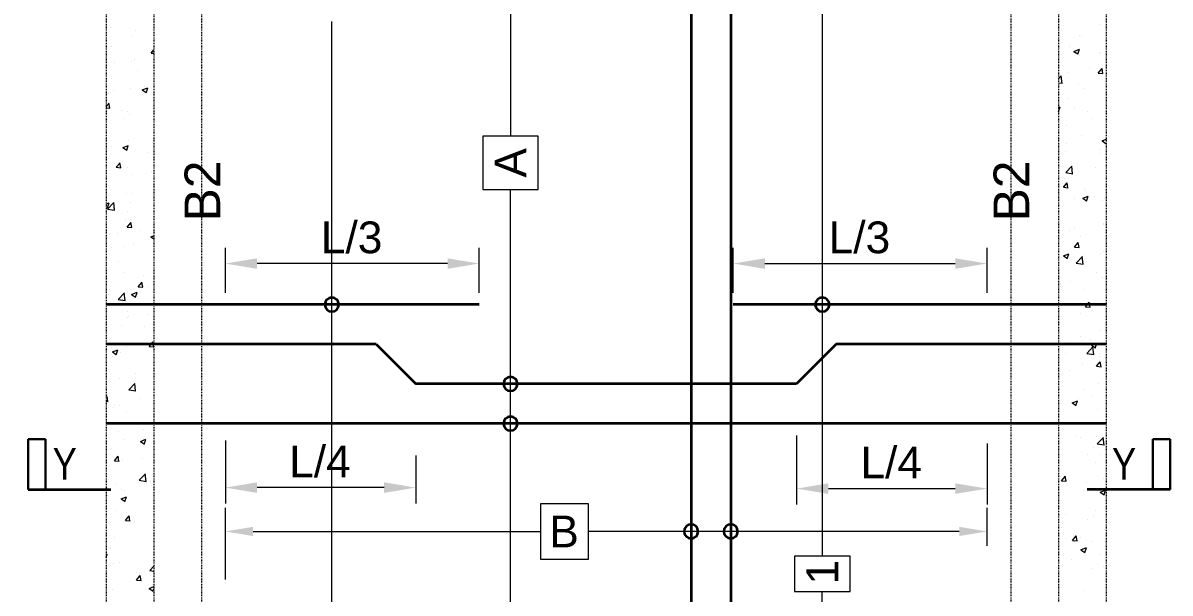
# Model space of a CAD drawing. Extents: x 52891 to 66536, y -48165 to -44533.
# Drawn here: x 64727.5 to 64872.1, y -44934.2 to -44862.3 of the extents above; entities that cross this region are included whole.
import ezdxf

# ---------------------------------------------------------------- set-up
doc = ezdxf.new("R2010")
doc.units = 0
doc.header["$MEASUREMENT"] = 0
doc.header["$PDMODE"] = 3
doc.linetypes.add('DASHED2', pattern=[9.525, 6.35, -3.175])
doc.linetypes.add('HDR', pattern=[0.36, 0.1, -0.075, 0.11, -0.075])
doc.layers.get('0').update_dxf_attribs({"lineweight": 13})
doc.layers.get('DEFPOINTS').update_dxf_attribs({"lineweight": 13})
for name, color, linetype, lineweight in [('beam', 20, 'DASHED2', 13), ('DIM', 8, 'Continuous', 13), ('HA', 250, 'Continuous', 15), ('line', 7, 'Continuous', 15), ('ROD', 1, 'Continuous', 35), ('TEXT 01', 7, 'Continuous', 13), ('WIN', 4, 'Continuous', 13)]:
    doc.layers.add(name, color=color, linetype=linetype, lineweight=lineweight)
doc.styles.add('1-8', font='arial.ttf')
doc.styles.add('Arial', font='arial.ttf')
doc.styles.add('Ashraf', font='ARIALN.TTF')
doc.styles.add('DEA', font='arial.ttf')
doc.styles.add('NARROW', font='ARIALN.TTF')
doc.dimstyles.new('1-8', dxfattribs={"dimtxt": 7, "dimasz": 4, "dimexe": 4, "dimexo": 4, "dimgap": 2, "dimtad": 1, "dimdec": 1, "dimzin": 3, "dimdsep": 46, "dimlunit": 4, "dimtxsty": 'NARROW', "dimblk": 'ARCHTICK', "dimcen": 0, "dimdle": 4, "dimclrd": 256, "dimclre": 256, "dimclrt": 7, "dimaunit": 1, "dimadec": 3, "dimazin": 1, "dimtfac": 1, "dimtdec": 1, "dimtofl": 0, "dimtmove": 0, "dimatfit": 3, "dimldrblk": 'CLOSED', "dimfxl": 6, "dimtolj": 1, "dimtzin": 0, "dimlwd": -1, "dimlwe": -1, "dimarcsym": 0})

# ---------------------------------------------------------------- blocks, each defined once
blk = doc.blocks.new('_ArchTick')
at = {"color": 0, "linetype": 'ByBlock', "const_width": 0.15}
blk.add_lwpolyline([(-0.5, -0.5), (0.5, 0.5)], dxfattribs=at)
blk = doc.blocks.new('*D2072')
at = {"layer": 'DEFPOINTS', "color": 0, "ltscale": 0.1}
for p in [(64715.97, -44768.07), (64732.07, -44768.07, -0.49), (64732.07, -45029.8, -0.49)]:
    blk.add_point(p, dxfattribs=at)
at = {"layer": 'line', "ltscale": 0.1}
for p, q in [((64715.97, -45033.8), (64715.97, -44764.07)), ((64728.07, -44768.07), (64711.97, -44768.07)), ((64728.07, -45029.8), (64711.97, -45029.8))]:
    blk.add_line(p, q, dxfattribs=at)
at = {"layer": 'line', "ltscale": 0.1, "xscale": 4, "yscale": 4, "zscale": 4}
for p, rotation in [((64715.97, -44768.07), 90), ((64715.97, -45029.8), 270)]:
    blk.add_blockref('_ArchTick', p, dxfattribs=dict(at, rotation=rotation))
at = {"layer": 'line', "color": 7, "ltscale": 0.1, "insert": (64711.42, -44898.93), "char_height": 6, "attachment_point": 5, "rotation": 90, "style": 'NARROW'}
blk.add_mtext('\\A1;{\\H0.8333x;15\'-6"}', dxfattribs=at)
blk = doc.blocks.new('_Closed')
at = {"color": 0, "linetype": 'ByBlock', "lineweight": -2}
for p, q in [((-1, 0.167), (0, 0)), ((-1, 0.167), (-1, -0.167)), ((0, 0), (-1, -0.167)), ((0, 0), (-1, 0))]:
    blk.add_line(p, q, dxfattribs=at)

msp = doc.modelspace()

# ---------------------------------------------------------------- linework, layer by layer
at = {"layer": 'beam', "linetype": 'HDR', "lineweight": 20, "ltscale": 0.1}
for p, q in [((64738.01, -44788.07, -0.49), (64738.01, -45014.8, -0.49)), ((64750.01, -44788.07, -0.49), (64750.01, -45010.8, -0.49)), ((64852.01, -44788.07, -0.49), (64852.01, -45010.8, -0.49)), ((64864.01, -44788.07, -0.49), (64864.01, -45014.8, -0.49))]:
    msp.add_line(p, q, dxfattribs=at)
at = {"layer": 'DIM', "color": 253, "linetype": 'Continuous', "lineweight": 9}
for p, q in [((64788.95, -44783.57, -2.44), (64788.95, -44876.59, -2.44)), ((64828.25, -44783.57, -2.44), (64828.25, -44929.54, -2.44)), ((64766.43, -45014.3, -2.44), (64766.43, -44862.13, -2.44)), ((64792.45, -44876.59, -2.44), (64785.45, -44876.59, -2.44)), ((64785.45, -44876.59, -2.44), (64785.45, -44883.34, -2.44)), ((64792.45, -44883.34, -2.44), (64792.45, -44876.59, -2.44)), ((64785.45, -44883.34, -2.44), (64792.45, -44883.34, -2.44)), ((64788.95, -45014.3, -2.44), (64788.95, -44883.34, -2.44)), ((64753.01, -44932.5, -2.44), (64753.01, -44923.44, -2.44)), ((64798.77, -44922.94, -2.44), (64792.75, -44922.94, -2.44)), ((64792.75, -44922.94, -2.44), (64792.75, -44929.94, -2.44)), ((64798.77, -44929.94, -2.44), (64798.77, -44922.94, -2.44)), ((64849.01, -44928.26, -2.44), (64849.01, -44923.44, -2.44)), ((64756.51, -44926.44, -2.44), (64792.75, -44926.44, -2.44)), ((64845.51, -44926.44, -2.44), (64798.77, -44926.44, -2.44)), ((64792.75, -44929.94, -2.44), (64798.77, -44929.94, -2.44)), ((64831.76, -44929.54, -2.44), (64824.75, -44929.54, -2.44)), ((64824.75, -44929.54, -2.44), (64824.75, -44934.01, -2.44)), ((64831.76, -44934.01, -2.44), (64831.76, -44929.54, -2.44)), ((64824.75, -44934.01, -2.44), (64831.76, -44934.01, -2.44)), ((64828.25, -45014.3, -2.44), (64828.25, -44934.01, -2.44))]:
    msp.add_line(p, q, dxfattribs=at)
at = {"layer": 'DIM', "color": 252, "lineweight": 9}
for p, q in [((64753.01, -44896.34, -2.44), (64753.01, -44890.66, -2.44)), ((64785.01, -44896.34, -2.44), (64785.01, -44890.66, -2.44)), ((64817.01, -44896.34, -2.44), (64817.01, -44890.66, -2.44)), ((64849.01, -44896.34, -2.44), (64849.01, -44890.66, -2.44)), ((64781.01, -44892.66, -2.44), (64757.01, -44892.66, -2.44)), ((64821.01, -44892.66, -2.44), (64845.01, -44892.66, -2.44)), ((64753.01, -44914.95, -2.44), (64753.01, -44922.91, -2.44)), ((64825.01, -44914.34, -2.44), (64825.01, -44923.04, -2.44)), ((64849.01, -44915.33, -2.44), (64849.01, -44923.04, -2.44)), ((64777.01, -44916.87, -2.44), (64777.01, -44922.91, -2.44)), ((64773.01, -44920.91, -2.44), (64757.01, -44920.91, -2.44)), ((64829.01, -44921.04, -2.44), (64845.01, -44921.04, -2.44))]:
    msp.add_line(p, q, dxfattribs=at)
at = {"layer": 'DIM', "color": 252}
for points in [[(64757.01, -44892, -2.44), (64757.01, -44893.33, -2.44), (64753.01, -44892.66, -2.44)], [(64781.01, -44892, -2.44), (64781.01, -44893.33, -2.44), (64785.01, -44892.66, -2.44)], [(64821.01, -44892, -2.44), (64821.01, -44893.33, -2.44), (64817.01, -44892.66, -2.44)], [(64845.01, -44892, -2.44), (64845.01, -44893.33, -2.44), (64849.01, -44892.66, -2.44)], [(64757.01, -44920.24, -2.44), (64757.01, -44921.58, -2.44), (64753.01, -44920.91, -2.44)], [(64773.01, -44920.24, -2.44), (64773.01, -44921.58, -2.44), (64777.01, -44920.91, -2.44)], [(64829.01, -44920.37, -2.44), (64829.01, -44921.7, -2.44), (64825.01, -44921.04, -2.44)], [(64845.01, -44920.37, -2.44), (64845.01, -44921.7, -2.44), (64849.01, -44921.04, -2.44)]]:
    msp.add_solid(points, dxfattribs=at)
at = {"layer": 'DIM', "color": 253, "linetype": 'Continuous'}
for points in [[(64756.51, -44925.85, -2.44), (64756.51, -44927.02, -2.44), (64753.01, -44926.44, -2.44)], [(64845.51, -44925.85, -2.44), (64845.51, -44927.02, -2.44), (64849.01, -44926.44, -2.44)]]:
    msp.add_solid(points, dxfattribs=at)
at = {"layer": 'HA', "ltscale": 0.1}
for p, q in [((64738.52, -44862.93, -0.49), (64738.52, -44862.93, -0.49)), ((64741.73, -44863.34, -0.49), (64741.73, -44863.34, -0.49)), ((64743.86, -44863.16, -0.49), (64743.86, -44863.16, -0.49)), ((64858.61, -44862.59, -0.49), (64858.61, -44862.59, -0.49)), ((64863.27, -44862.52, -0.49), (64863.27, -44862.52, -0.49)), ((64863.95, -44862.81, -0.49), (64863.95, -44862.81, -0.49)), ((64741.31, -44863.89, -0.49), (64741.31, -44863.89, -0.49)), ((64860.72, -44863.93, -0.49), (64860.72, -44863.93, -0.49)), ((64860.91, -44863.88, -0.49), (64860.91, -44863.88, -0.49)), ((64738.72, -44865.27, -0.49), (64738.72, -44865.27, -0.49)), ((64743.65, -44866.12, -0.49), (64744.01, -44865.7, -0.49)), ((64743.65, -44866.12, -0.49), (64744.01, -44866.15, -0.49)), ((64859.41, -44865.24, -0.49), (64859.41, -44865.24, -0.49)), ((64859.96, -44865.91, -0.49), (64860.66, -44865.64, -0.49)), ((64859.96, -44865.91, -0.49), (64860.46, -44866.24, -0.49)), ((64860.45, -44866.25, -0.49), (64860.65, -44865.65, -0.49)), ((64863.14, -44866.13, -0.49), (64863.14, -44866.13, -0.49)), ((64863.31, -44866.07, -0.49), (64863.31, -44866.07, -0.49)), ((64739.1, -44867.28, -0.49), (64739.1, -44867.28, -0.49)), ((64741.19, -44867.22, -0.49), (64741.19, -44867.22, -0.49)), ((64741.6, -44866.95, -0.49), (64741.6, -44866.95, -0.49)), ((64860.64, -44866.46, -0.49), (64860.64, -44866.46, -0.49)), ((64741.91, -44868.27, -0.49), (64741.91, -44868.27, -0.49)), ((64858.01, -44869.38, -0.49), (64858.37, -44869, -0.49)), ((64858.47, -44869.95, -0.49), (64858.36, -44869, -0.49)), ((64859.29, -44868.57, -0.49), (64859.29, -44868.57, -0.49)), ((64861.96, -44867.9, -0.49), (64861.96, -44867.9, -0.49)), ((64863.03, -44868.64, -0.49), (64863.51, -44868.06, -0.49)), ((64863.03, -44868.64, -0.49), (64863.62, -44868.69, -0.49)), ((64863.61, -44868.7, -0.49), (64863.5, -44868.07, -0.49)), ((64738.68, -44869.39, -0.49), (64738.68, -44869.39, -0.49)), ((64741.07, -44870.55, -0.49), (64741.07, -44870.55, -0.49)), ((64742.53, -44870.78, -0.49), (64743.23, -44870.51, -0.49)), ((64742.76, -44870.4, -0.49), (64742.76, -44870.4, -0.49)), ((64743.01, -44871.12, -0.49), (64743.22, -44870.52, -0.49)), ((64858.01, -44869.87, -0.49), (64858.48, -44869.94, -0.49)), ((64858.01, -44870.41, -0.49), (64858.01, -44870.41, -0.49)), ((64860.51, -44870.08, -0.49), (64860.51, -44870.08, -0.49)), ((64861.29, -44870.57, -0.49), (64861.29, -44870.57, -0.49)), ((64738.3, -44871.24, -0.49), (64738.3, -44871.24, -0.49)), ((64738.97, -44870.9, -0.49), (64738.97, -44870.9, -0.49)), ((64742.53, -44870.78, -0.49), (64743.03, -44871.11, -0.49)), ((64859.17, -44871.9, -0.49), (64859.17, -44871.9, -0.49)), ((64738.01, -44872.85, -0.49), (64738.35, -44872.44, -0.49)), ((64738.01, -44873.02, -0.49), (64738.47, -44873.07, -0.49)), ((64738.45, -44873.07, -0.49), (64738.34, -44872.45, -0.49)), ((64739.92, -44873.35, -0.49), (64739.92, -44873.35, -0.49)), ((64740.7, -44873.43, -0.49), (64740.7, -44873.43, -0.49)), ((64858.01, -44872.97, -0.49), (64858.23, -44872.89, -0.49)), ((64858.01, -44873.5, -0.49), (64858.22, -44872.9, -0.49)), ((64858.01, -44873.48, -0.49), (64858.03, -44873.49, -0.49)), ((64860.01, -44873.01, -0.49), (64860.01, -44873.01, -0.49)), ((64861.67, -44873.52, -0.49), (64861.67, -44873.52, -0.49)), ((64740.13, -44874.34, -0.49), (64740.13, -44874.34, -0.49)), ((64740.95, -44873.88, -0.49), (64740.95, -44873.88, -0.49)), ((64862.12, -44874.35, -0.49), (64862.12, -44874.35, -0.49)), ((64859.04, -44875.23, -0.49), (64859.04, -44875.23, -0.49)), ((64740.1, -44878.03, -0.49), (64740.8, -44877.76, -0.49)), ((64740.58, -44878.37, -0.49), (64740.78, -44877.77, -0.49)), ((64740.82, -44877.21, -0.49), (64740.82, -44877.21, -0.49)), ((64743.81, -44877.45, -0.49), (64743.81, -44877.45, -0.49)), ((64859.04, -44877.47, -0.49), (64859.04, -44877.47, -0.49)), ((64860.88, -44876.54, -0.49), (64860.88, -44876.54, -0.49)), ((64863.5, -44877.18, -0.49), (64864.01, -44876.99, -0.49)), ((64863.5, -44877.18, -0.49), (64864, -44877.52, -0.49)), ((64863.98, -44877.53, -0.49), (64864.01, -44877.46, -0.49)), ((64738.69, -44877.93, -0.49), (64738.69, -44877.93, -0.49)), ((64740.1, -44878.03, -0.49), (64740.59, -44878.36, -0.49)), ((64743.31, -44878.69, -0.49), (64743.31, -44878.69, -0.49)), ((64858.02, -44878.09, -0.49), (64858.02, -44878.09, -0.49)), ((64858.92, -44878.55, -0.49), (64858.92, -44878.55, -0.49)), ((64863.28, -44878.74, -0.49), (64863.28, -44878.74, -0.49)), ((64863.36, -44878.32, -0.49), (64863.36, -44878.32, -0.49)), ((64739.26, -44880.53, -0.49), (64739.74, -44879.96, -0.49)), ((64739.26, -44880.53, -0.49), (64739.85, -44880.59, -0.49)), ((64739.84, -44880.6, -0.49), (64739.72, -44879.97, -0.49)), ((64740.08, -44879.81, -0.49), (64740.08, -44879.81, -0.49)), ((64740.7, -44880.54, -0.49), (64740.7, -44880.54, -0.49)), ((64858.92, -44881.2, -0.49), (64859.7, -44880.39, -0.49)), ((64859.79, -44881.35, -0.49), (64859.68, -44880.4, -0.49)), ((64862.72, -44880.58, -0.49), (64862.72, -44880.58, -0.49)), ((64741.18, -44881.4, -0.49), (64741.18, -44881.4, -0.49)), ((64743.69, -44881.07, -0.49), (64743.69, -44881.07, -0.49)), ((64858.8, -44881.88, -0.49), (64858.8, -44881.88, -0.49)), ((64858.92, -44881.2, -0.49), (64859.81, -44881.34, -0.49)), ((64864, -44881.13, -0.49), (64864, -44881.13, -0.49)), ((64858.63, -44883.05, -0.49), (64859.11, -44882.48, -0.49)), ((64858.63, -44883.05, -0.49), (64859.23, -44883.11, -0.49)), ((64859.21, -44883.11, -0.49), (64859.1, -44882.49, -0.49)), ((64861.26, -44883.24, -0.49), (64861.26, -44883.24, -0.49)), ((64861.41, -44883.43, -0.49), (64861.41, -44883.43, -0.49)), ((64738.01, -44885.15, -0.49), (64738.36, -44885.01, -0.49)), ((64738.15, -44885.62, -0.49), (64738.35, -44885.02, -0.49)), ((64738.17, -44885.79, -0.49), (64738.95, -44884.98, -0.49)), ((64738.27, -44883.9, -0.49), (64738.27, -44883.9, -0.49)), ((64739.05, -44885.93, -0.49), (64738.94, -44884.98, -0.49)), ((64740.58, -44883.87, -0.49), (64740.58, -44883.87, -0.49)), ((64741.06, -44885.01, -0.49), (64741.06, -44885.01, -0.49)), ((64741.32, -44883.77, -0.49), (64741.32, -44883.77, -0.49)), ((64858.18, -44884.54, -0.49), (64858.18, -44884.54, -0.49)), ((64860.09, -44884.52, -0.49), (64860.09, -44884.52, -0.49)), ((64861.07, -44884.43, -0.49), (64861.77, -44884.17, -0.49)), ((64861.07, -44884.43, -0.49), (64861.56, -44884.77, -0.49)), ((64861.55, -44884.78, -0.49), (64861.75, -44884.18, -0.49)), ((64862.6, -44884.19, -0.49), (64862.6, -44884.19, -0.49)), ((64863.52, -44884.77, -0.49), (64863.52, -44884.77, -0.49)), ((64863.87, -44884.46, -0.49), (64863.87, -44884.46, -0.49)), ((64738.01, -44885.51, -0.49), (64738.16, -44885.61, -0.49)), ((64738.17, -44885.79, -0.49), (64739.06, -44885.93, -0.49)), ((64738.55, -44885.34, -0.49), (64738.55, -44885.34, -0.49)), ((64740.67, -44886.1, -0.49), (64740.67, -44886.1, -0.49)), ((64858.68, -44885.21, -0.49), (64858.68, -44885.21, -0.49)), ((64740.46, -44887.2, -0.49), (64740.46, -44887.2, -0.49)), ((64740.64, -44888.06, -0.49), (64741.13, -44887.48, -0.49)), ((64741.23, -44888.12, -0.49), (64741.11, -44887.49, -0.49)), ((64863.75, -44887.64, -0.49), (64863.75, -44887.64, -0.49)), ((64863.75, -44887.79, -0.49), (64863.75, -44887.79, -0.49)), ((64738.43, -44888.96, -0.49), (64738.43, -44888.96, -0.49)), ((64739.37, -44888.88, -0.49), (64739.37, -44888.88, -0.49)), ((64740.64, -44888.06, -0.49), (64741.24, -44888.11, -0.49)), ((64742.21, -44888.46, -0.49), (64742.21, -44888.46, -0.49)), ((64743.63, -44889.31, -0.49), (64744.01, -44889.16, -0.49)), ((64743.63, -44889.31, -0.49), (64744.01, -44889.56, -0.49)), ((64858.56, -44888.54, -0.49), (64858.56, -44888.54, -0.49)), ((64859.42, -44888.51, -0.49), (64859.42, -44888.51, -0.49)), ((64859.97, -44888.14, -0.49), (64859.97, -44888.14, -0.49)), ((64860.85, -44889.2, -0.49), (64860.85, -44889.2, -0.49)), ((64738.66, -44890.6, -0.49), (64738.66, -44890.6, -0.49)), ((64740.34, -44890.52, -0.49), (64740.34, -44890.52, -0.49)), ((64741.48, -44890.22, -0.49), (64741.48, -44890.22, -0.49)), ((64860.02, -44890.58, -0.49), (64860.5, -44890, -0.49)), ((64860.02, -44890.58, -0.49), (64860.61, -44890.63, -0.49)), ((64860.6, -44890.64, -0.49), (64860.49, -44890.01, -0.49)), ((64858.44, -44891.87, -0.49), (64858.44, -44891.87, -0.49)), ((64858.63, -44891.69, -0.49), (64859.33, -44891.42, -0.49)), ((64858.63, -44891.69, -0.49), (64859.13, -44892.02, -0.49)), ((64859.12, -44892.03, -0.49), (64859.32, -44891.43, -0.49)), ((64860.25, -44892.6, -0.49), (64861.02, -44891.79, -0.49)), ((64861.12, -44892.74, -0.49), (64861.01, -44891.79, -0.49)), ((64861.12, -44891.58, -0.49), (64861.12, -44891.58, -0.49)), ((64863.25, -44891.4, -0.49), (64863.25, -44891.4, -0.49)), ((64863.63, -44891.12, -0.49), (64863.63, -44891.12, -0.49)), ((64739.58, -44892.4, -0.49), (64739.58, -44892.4, -0.49)), ((64860.25, -44892.6, -0.49), (64861.13, -44892.74, -0.49)), ((64740.22, -44893.85, -0.49), (64740.22, -44893.85, -0.49)), ((64742.03, -44895.58, -0.49), (64742.51, -44895, -0.49)), ((64742.61, -44895.64, -0.49), (64742.5, -44895.01, -0.49)), ((64742.72, -44894.19, -0.49), (64742.72, -44894.19, -0.49)), ((64858.31, -44895.2, -0.49), (64858.31, -44895.2, -0.49)), ((64859.59, -44894.96, -0.49), (64859.59, -44894.96, -0.49)), ((64862.82, -44893.84, -0.49), (64862.82, -44893.84, -0.49)), ((64863.51, -44894.45, -0.49), (64863.51, -44894.45, -0.49)), ((64738.24, -44896.56, -0.49), (64738.24, -44896.56, -0.49)), ((64739.5, -44897.19, -0.49), (64740.28, -44896.37, -0.49)), ((64740.38, -44897.33, -0.49), (64740.27, -44896.38, -0.49)), ((64741.2, -44896.56, -0.49), (64741.9, -44896.29, -0.49)), ((64741.2, -44896.56, -0.49), (64741.7, -44896.89, -0.49)), ((64741.68, -44896.9, -0.49), (64741.89, -44896.3, -0.49)), ((64742.03, -44895.58, -0.49), (64742.63, -44895.63, -0.49)), ((64743.27, -44895.52, -0.49), (64743.27, -44895.52, -0.49)), ((64858.49, -44895.53, -0.49), (64858.49, -44895.53, -0.49)), ((64861.23, -44895.9, -0.49), (64861.23, -44895.9, -0.49)), ((64739.5, -44897.19, -0.49), (64740.39, -44897.32, -0.49)), ((64740.1, -44897.18, -0.49), (64740.1, -44897.18, -0.49)), ((64861.4, -44898.1, -0.49), (64861.89, -44897.52, -0.49)), ((64861.4, -44898.1, -0.49), (64862, -44898.15, -0.49)), ((64861.99, -44898.16, -0.49), (64861.87, -44897.53, -0.49)), ((64863.39, -44897.78, -0.49), (64863.39, -44897.78, -0.49)), ((64740.64, -44898.76, -0.49), (64740.64, -44898.76, -0.49)), ((64740.64, -44899.46, -0.49), (64740.64, -44899.46, -0.49)), ((64740.78, -44899.3, -0.49), (64740.78, -44899.3, -0.49)), ((64743.14, -44899.13, -0.49), (64743.14, -44899.13, -0.49)), ((64858.19, -44898.53, -0.49), (64858.19, -44898.53, -0.49)), ((64860.83, -44898.93, -0.49), (64860.83, -44898.93, -0.49)), ((64862.18, -44898.64, -0.49), (64862.18, -44898.64, -0.49)), ((64739.97, -44900.51, -0.49), (64739.97, -44900.51, -0.49)), ((64742.88, -44900.64, -0.49), (64742.88, -44900.64, -0.49)), ((64858.07, -44901.86, -0.49), (64858.07, -44901.86, -0.49)), ((64860.82, -44901.87, -0.49), (64860.82, -44901.87, -0.49)), ((64862.05, -44902.25, -0.49), (64862.05, -44902.25, -0.49)), ((64863.27, -44901.11, -0.49), (64863.27, -44901.11, -0.49)), ((64738.01, -44903.4, -0.49), (64738.01, -44903.4, -0.49)), ((64738.63, -44903.26, -0.49), (64738.63, -44903.26, -0.49)), ((64738.77, -44903.81, -0.49), (64739.47, -44903.54, -0.49)), ((64738.77, -44903.81, -0.49), (64739.26, -44904.14, -0.49)), ((64739.25, -44904.15, -0.49), (64739.45, -44903.55, -0.49)), ((64739.85, -44903.84, -0.49), (64739.85, -44903.84, -0.49)), ((64740.51, -44903.07, -0.49), (64740.51, -44903.07, -0.49)), ((64743.42, -44903.1, -0.49), (64743.9, -44902.53, -0.49)), ((64743.42, -44903.1, -0.49), (64744.01, -44903.15, -0.49)), ((64744, -44903.16, -0.49), (64743.89, -44902.54, -0.49)), ((64859.55, -44902.58, -0.49), (64859.55, -44902.58, -0.49)), ((64861.57, -44904, -0.49), (64862.35, -44903.18, -0.49)), ((64862.17, -44902.96, -0.49), (64862.87, -44902.7, -0.49)), ((64862.17, -44902.96, -0.49), (64862.67, -44903.3, -0.49)), ((64862.45, -44904.14, -0.49), (64862.34, -44903.19, -0.49)), ((64862.65, -44903.31, -0.49), (64862.86, -44902.7, -0.49)), ((64738.79, -44904.38, -0.49), (64738.79, -44904.38, -0.49)), ((64858.88, -44904.04, -0.49), (64858.88, -44904.04, -0.49)), ((64860.99, -44905.38, -0.49), (64860.99, -44905.38, -0.49)), ((64861.57, -44904, -0.49), (64862.46, -44904.13, -0.49)), ((64862.79, -44905.62, -0.49), (64863.27, -44905.04, -0.49)), ((64863.14, -44904.44, -0.49), (64863.14, -44904.44, -0.49)), ((64863.22, -44904.06, -0.49), (64863.22, -44904.06, -0.49)), ((64863.38, -44905.68, -0.49), (64863.26, -44905.05, -0.49)), ((64741.67, -44906.52, -0.49), (64741.67, -44906.52, -0.49)), ((64859.42, -44906.2, -0.49), (64859.42, -44906.2, -0.49)), ((64862.79, -44905.62, -0.49), (64863.39, -44905.67, -0.49)), ((64863.21, -44905.7, -0.49), (64863.21, -44905.7, -0.49)), ((64739.73, -44907.17, -0.49), (64739.73, -44907.17, -0.49)), ((64740.83, -44908.58, -0.49), (64741.6, -44907.77, -0.49)), ((64741.7, -44908.72, -0.49), (64741.59, -44907.78, -0.49)), ((64863.02, -44907.77, -0.49), (64863.02, -44907.77, -0.49)), ((64738.01, -44909.55, -0.49), (64738.12, -44909.42, -0.49)), ((64738.22, -44910.06, -0.49), (64738.1, -44909.43, -0.49)), ((64738.21, -44909.23, -0.49), (64738.21, -44909.23, -0.49)), ((64740.83, -44908.58, -0.49), (64741.72, -44908.72, -0.49)), ((64742.18, -44909.72, -0.49), (64742.18, -44909.72, -0.49)), ((64860.57, -44909.64, -0.49), (64860.57, -44909.64, -0.49)), ((64861.2, -44908.56, -0.49), (64861.2, -44908.56, -0.49)), ((64862.23, -44909.35, -0.49), (64862.23, -44909.35, -0.49)), ((64738.01, -44910.03, -0.49), (64738.23, -44910.05, -0.49)), ((64738.95, -44910.84, -0.49), (64738.95, -44910.84, -0.49)), ((64739.04, -44910.46, -0.49), (64739.04, -44910.46, -0.49)), ((64739.61, -44910.5, -0.49), (64739.61, -44910.5, -0.49)), ((64859.74, -44910.22, -0.49), (64860.44, -44909.95, -0.49)), ((64859.74, -44910.22, -0.49), (64860.23, -44910.55, -0.49)), ((64860.22, -44910.56, -0.49), (64860.42, -44909.96, -0.49)), ((64862.9, -44911.09, -0.49), (64862.9, -44911.09, -0.49)), ((64740.61, -44911.42, -0.49), (64740.61, -44911.42, -0.49)), ((64739.49, -44913.83, -0.49), (64739.49, -44913.83, -0.49)), ((64742.72, -44913.58, -0.49), (64742.72, -44913.58, -0.49)), ((64740.19, -44914.8, -0.49), (64740.19, -44914.8, -0.49)), ((64742.3, -44915.09, -0.49), (64743, -44914.82, -0.49)), ((64742.3, -44915.09, -0.49), (64742.8, -44915.42, -0.49)), ((64742.79, -44915.43, -0.49), (64742.99, -44914.83, -0.49)), ((64860.28, -44914.46, -0.49), (64860.28, -44914.46, -0.49)), ((64860.79, -44914.53, -0.49), (64860.79, -44914.53, -0.49)), ((64862.78, -44914.42, -0.49), (64862.78, -44914.42, -0.49)), ((64862.9, -44915.39, -0.49), (64863.68, -44914.58, -0.49)), ((64862.9, -44915.39, -0.49), (64863.79, -44915.53, -0.49)), ((64863.77, -44915.54, -0.49), (64863.66, -44914.59, -0.49)), ((64738.6, -44915.92, -0.49), (64738.6, -44915.92, -0.49)), ((64739.02, -44917.52, -0.49), (64739.5, -44916.94, -0.49)), ((64739.6, -44917.58, -0.49), (64739.49, -44916.95, -0.49)), ((64861.63, -44916.7, -0.49), (64861.63, -44916.7, -0.49)), ((64862.39, -44915.8, -0.49), (64862.39, -44915.8, -0.49)), ((64863.19, -44916.73, -0.49), (64863.19, -44916.73, -0.49)), ((64739.02, -44917.52, -0.49), (64739.62, -44917.57, -0.49)), ((64739.37, -44917.16, -0.49), (64739.37, -44917.16, -0.49)), ((64740.09, -44917.52, -0.49), (64740.09, -44917.52, -0.49)), ((64742.59, -44917.19, -0.49), (64742.59, -44917.19, -0.49)), ((64862.66, -44917.75, -0.49), (64862.66, -44917.75, -0.49)), ((64742.15, -44919.98, -0.49), (64742.93, -44919.17, -0.49)), ((64743.03, -44920.12, -0.49), (64742.92, -44919.17, -0.49)), ((64858.29, -44919.54, -0.49), (64858.29, -44919.54, -0.49)), ((64858.39, -44920.04, -0.49), (64858.88, -44919.46, -0.49)), ((64858.98, -44920.1, -0.49), (64858.86, -44919.47, -0.49)), ((64863.63, -44919.76, -0.49), (64863.63, -44919.76, -0.49)), ((64738.24, -44919.91, -0.49), (64738.24, -44919.91, -0.49)), ((64739.24, -44920.48, -0.49), (64739.24, -44920.48, -0.49)), ((64739.96, -44921.13, -0.49), (64739.96, -44921.13, -0.49)), ((64740.35, -44921.26, -0.49), (64740.35, -44921.26, -0.49)), ((64742.15, -44919.98, -0.49), (64743.04, -44920.12, -0.49)), ((64743.58, -44920.14, -0.49), (64743.58, -44920.14, -0.49)), ((64743.75, -44920.64, -0.49), (64743.75, -44920.64, -0.49)), ((64858.39, -44920.04, -0.49), (64858.99, -44920.09, -0.49)), ((64859, -44920.64, -0.49), (64859, -44920.64, -0.49)), ((64861.18, -44921.23, -0.49), (64861.18, -44921.23, -0.49)), ((64861.5, -44920.32, -0.49), (64861.5, -44920.32, -0.49)), ((64862.54, -44921.08, -0.49), (64862.54, -44921.08, -0.49)), ((64863.27, -44921.49, -0.49), (64863.97, -44921.22, -0.49)), ((64863.76, -44921.84, -0.49), (64863.96, -44921.23, -0.49)), ((64738.18, -44921.89, -0.49), (64738.18, -44921.89, -0.49)), ((64739.87, -44922.34, -0.49), (64740.57, -44922.07, -0.49)), ((64739.87, -44922.34, -0.49), (64740.37, -44922.67, -0.49)), ((64740.35, -44922.68, -0.49), (64740.56, -44922.08, -0.49)), ((64863.27, -44921.49, -0.49), (64863.77, -44921.83, -0.49)), ((64739.12, -44923.81, -0.49), (64739.12, -44923.81, -0.49)), ((64740.58, -44924.08, -0.49), (64740.58, -44924.08, -0.49)), ((64862.66, -44923.76, -0.49), (64862.66, -44923.76, -0.49)), ((64740.41, -44925.04, -0.49), (64740.89, -44924.46, -0.49)), ((64740.41, -44925.04, -0.49), (64741.01, -44925.09, -0.49)), ((64740.99, -44925.1, -0.49), (64740.88, -44924.47, -0.49)), ((64741.12, -44924.58, -0.49), (64741.12, -44924.58, -0.49)), ((64741.59, -44925.22, -0.49), (64741.59, -44925.22, -0.49)), ((64858.87, -44924.26, -0.49), (64858.87, -44924.26, -0.49)), ((64861.68, -44924.87, -0.49), (64861.68, -44924.87, -0.49)), ((64862.41, -44924.41, -0.49), (64862.41, -44924.41, -0.49)), ((64858.45, -44925.99, -0.49), (64858.45, -44925.99, -0.49)), ((64859.78, -44927.56, -0.49), (64860.26, -44926.98, -0.49)), ((64860.37, -44927.62, -0.49), (64860.25, -44926.99, -0.49)), ((64863.79, -44926.22, -0.49), (64863.79, -44926.22, -0.49)), ((64739, -44927.14, -0.49), (64739, -44927.14, -0.49)), ((64859.78, -44927.56, -0.49), (64860.38, -44927.61, -0.49)), ((64860.03, -44927.7, -0.49), (64860.03, -44927.7, -0.49)), ((64860.76, -44927.19, -0.49), (64860.76, -44927.19, -0.49)), ((64860.84, -44928.74, -0.49), (64861.54, -44928.48, -0.49)), ((64861.32, -44929.09, -0.49), (64861.53, -44928.49, -0.49)), ((64862.29, -44927.74, -0.49), (64862.29, -44927.74, -0.49)), ((64738.01, -44929.37, -0.49), (64738.14, -44929.32, -0.49)), ((64738.01, -44929.68, -0.49), (64738.12, -44929.33, -0.49)), ((64738.49, -44928.52, -0.49), (64738.49, -44928.52, -0.49)), ((64738.57, -44928.58, -0.49), (64738.57, -44928.58, -0.49)), ((64743.93, -44929.83, -0.49), (64743.93, -44929.83, -0.49)), ((64859.69, -44929.96, -0.49), (64859.69, -44929.96, -0.49)), ((64860.84, -44928.74, -0.49), (64861.34, -44929.08, -0.49)), ((64863.16, -44929.39, -0.49), (64863.16, -44929.39, -0.49)), ((64738.88, -44930.47, -0.49), (64738.88, -44930.47, -0.49)), ((64739.64, -44930.33, -0.49), (64739.64, -44930.33, -0.49)), ((64743.48, -44931.37, -0.49), (64744.01, -44930.82, -0.49)), ((64743.48, -44931.37, -0.49), (64744.01, -44931.46, -0.49)), ((64862.17, -44931.07, -0.49), (64862.17, -44931.07, -0.49)), ((64863.71, -44930.82, -0.49), (64863.71, -44930.82, -0.49)), ((64741.75, -44931.67, -0.49), (64741.75, -44931.67, -0.49)), ((64741.8, -44932.56, -0.49), (64742.28, -44931.99, -0.49)), ((64741.8, -44932.56, -0.49), (64742.39, -44932.61, -0.49)), ((64742.17, -44931.64, -0.49), (64742.17, -44931.64, -0.49)), ((64742.38, -44932.62, -0.49), (64742.26, -44932, -0.49)), ((64738.76, -44933.8, -0.49), (64738.76, -44933.8, -0.49)), ((64743.4, -44933.62, -0.49), (64744.01, -44933.38, -0.49)), ((64743.4, -44933.62, -0.49), (64743.9, -44933.95, -0.49)), ((64743.81, -44933.16, -0.49), (64743.81, -44933.16, -0.49)), ((64743.89, -44933.96, -0.49), (64744.01, -44933.61, -0.49)), ((64743.99, -44933.55, -0.49), (64743.99, -44933.55, -0.49)), ((64861.15, -44933.89, -0.49), (64861.15, -44933.89, -0.49))]:
    msp.add_line(p, q, dxfattribs=at)
at = {"layer": 'ROD', "ltscale": 2}
for p, q in [((64816.71, -44768.07, -2.44), (64816.71, -45029.8, -2.44)), ((64811.71, -44839.5, -0.49), (64811.71, -44958.36, -0.49)), ((64785.01, -44897.84, -0.98), (64738.01, -44897.84, -1.66)), ((64864.01, -44897.84, -1.33), (64817.01, -44897.84, -0.49)), ((64772.01, -44902.84, -0.49), (64738.01, -44902.84, -1.23)), ((64772.01, -44902.84, -0.49), (64777.01, -44907.84, -0.49)), ((64830.01, -44902.84, -0.49), (64825.01, -44907.84, -0.49)), ((64864.01, -44902.84, -1.18), (64830.01, -44902.84, -0.49)), ((64825.01, -44907.84, -0.49), (64777.01, -44907.84, -0.49)), ((64864.01, -44912.84, -2.44), (64738.01, -44912.84, -2.44))]:
    msp.add_line(p, q, dxfattribs=at)
at = {"layer": 'ROD', "color": 3, "lineweight": 30}
for p, q in [((64730.34, -44914.8, -4.54), (64728.15, -44914.8, -4.54)), ((64728.15, -44914.8, -4.54), (64728.15, -44921.13, -4.54)), ((64730.34, -44921.13, -4.54), (64730.34, -44914.8, -4.54)), ((64869.89, -44921.13, -4.54), (64869.89, -44914.8, -4.54)), ((64869.89, -44914.8, -4.54), (64872.08, -44914.8, -4.54)), ((64872.08, -44914.8, -4.54), (64872.08, -44921.13, -4.54)), ((64728.15, -44921.13, -4.54), (64730.34, -44921.13, -4.54)), ((64872.08, -44921.13, -4.54), (64869.89, -44921.13, -4.54))]:
    msp.add_line(p, q, dxfattribs=at)
at = {"layer": 'ROD', "color": 2}
for p, q in [((64728.15, -44921.13, -4.54), (64738.58, -44921.13, -4.54)), ((64872.08, -44921.13, -4.54), (64861.65, -44921.13, -4.54))]:
    msp.add_line(p, q, dxfattribs=at)
at = {"layer": 'ROD', "color": 4, "ltscale": 0.5}
for centre, start, end in [((64766.43, -44897.84, -2.44), 90, 270), ((64766.43, -44897.84, -2.44), 270, 90), ((64828.25, -44897.84, -2.44), 90, 270), ((64828.25, -44897.84, -2.44), 270, 90), ((64788.95, -44907.84, -2.44), 0, 180), ((64788.95, -44907.84, -2.44), 180, 0), ((64788.95, -44912.84, -2.44), 0, 180), ((64788.95, -44912.84, -2.44), 180, 0), ((64811.71, -44926.44, -2.44), 0, 180), ((64816.71, -44926.44, -2.44), 0, 180), ((64811.71, -44926.44, -2.44), 180, 0), ((64816.71, -44926.44, -2.44), 180, 0)]:
    msp.add_arc(centre, 0.887, start, end, dxfattribs=at)
at = {"layer": 'WIN', "linetype": 'HDR', "lineweight": 20, "ltscale": 0.1}
for p, q in [((64744.01, -44788.07, -0.49), (64744.01, -45009.8, -0.49)), ((64858.01, -44788.07, -0.49), (64858.01, -45009.8, -0.49))]:
    msp.add_line(p, q, dxfattribs=at)

# ---------------------------------------------------------------- texts
at = {"layer": 'DIM', "color": 32, "style": 'DEA'}
for s, p in [('A', (64790.95, -44881.83, -2.44)), ('1', (64830.25, -44933.12, -2.44))]:
    msp.add_text(s, height=4, rotation=90, dxfattribs=at).set_placement(p)
at = {"layer": 'DIM'}
for s, style, p in [('L/3', 'Arial', (64765.04, -44891.36, -2.44)), ('L/3', 'Arial', (64829.04, -44891.36, -2.44)), ('L/4', 'Arial', (64761.05, -44919.61, -2.44)), ('Y', 'Ashraf', (64731.24, -44919.91, -4.54)), ('L/4', 'Arial', (64833.05, -44919.73, -2.44)), ('Y', 'Ashraf', (64864.76, -44919.91, -4.54))]:
    msp.add_text(s, height=4, dxfattribs=dict(at, style=style)).set_placement(p)
at = {"layer": 'DIM', "color": 32, "style": 'DEA'}
msp.add_text('B', height=4, dxfattribs=at).set_placement((64793.84, -44928.44, -2.44))
at = {"layer": 'TEXT 01', "color": 90, "style": '1-8'}
for p in [(64752.37, -44887.36, -0.49), (64854.33, -44887.36, -0.49)]:
    msp.add_text('B2', height=4.5, rotation=90, dxfattribs=at).set_placement(p)

# ---------------------------------------------------------------- dimensions: what is measured, and where the dimension line sits
at = {"layer": 'line', "ltscale": 0.1}
dim = msp.add_linear_dim(base=(64715.97, -44768.07), p1=(64732.07, -45029.8, -0.49), p2=(64732.07, -44768.07, -0.49), angle=90, text='{\\H0.8333x;15\'-6"}', dimstyle='1-8', override={"dimtxt": 6, "dimarcsym": 1}, dxfattribs=at)
dim.commit()
dim.dimension.update_dxf_attribs({"geometry": '*D2072', "text_midpoint": (64711.42, -44898.93)})

doc.saveas('drawing.dxf')
